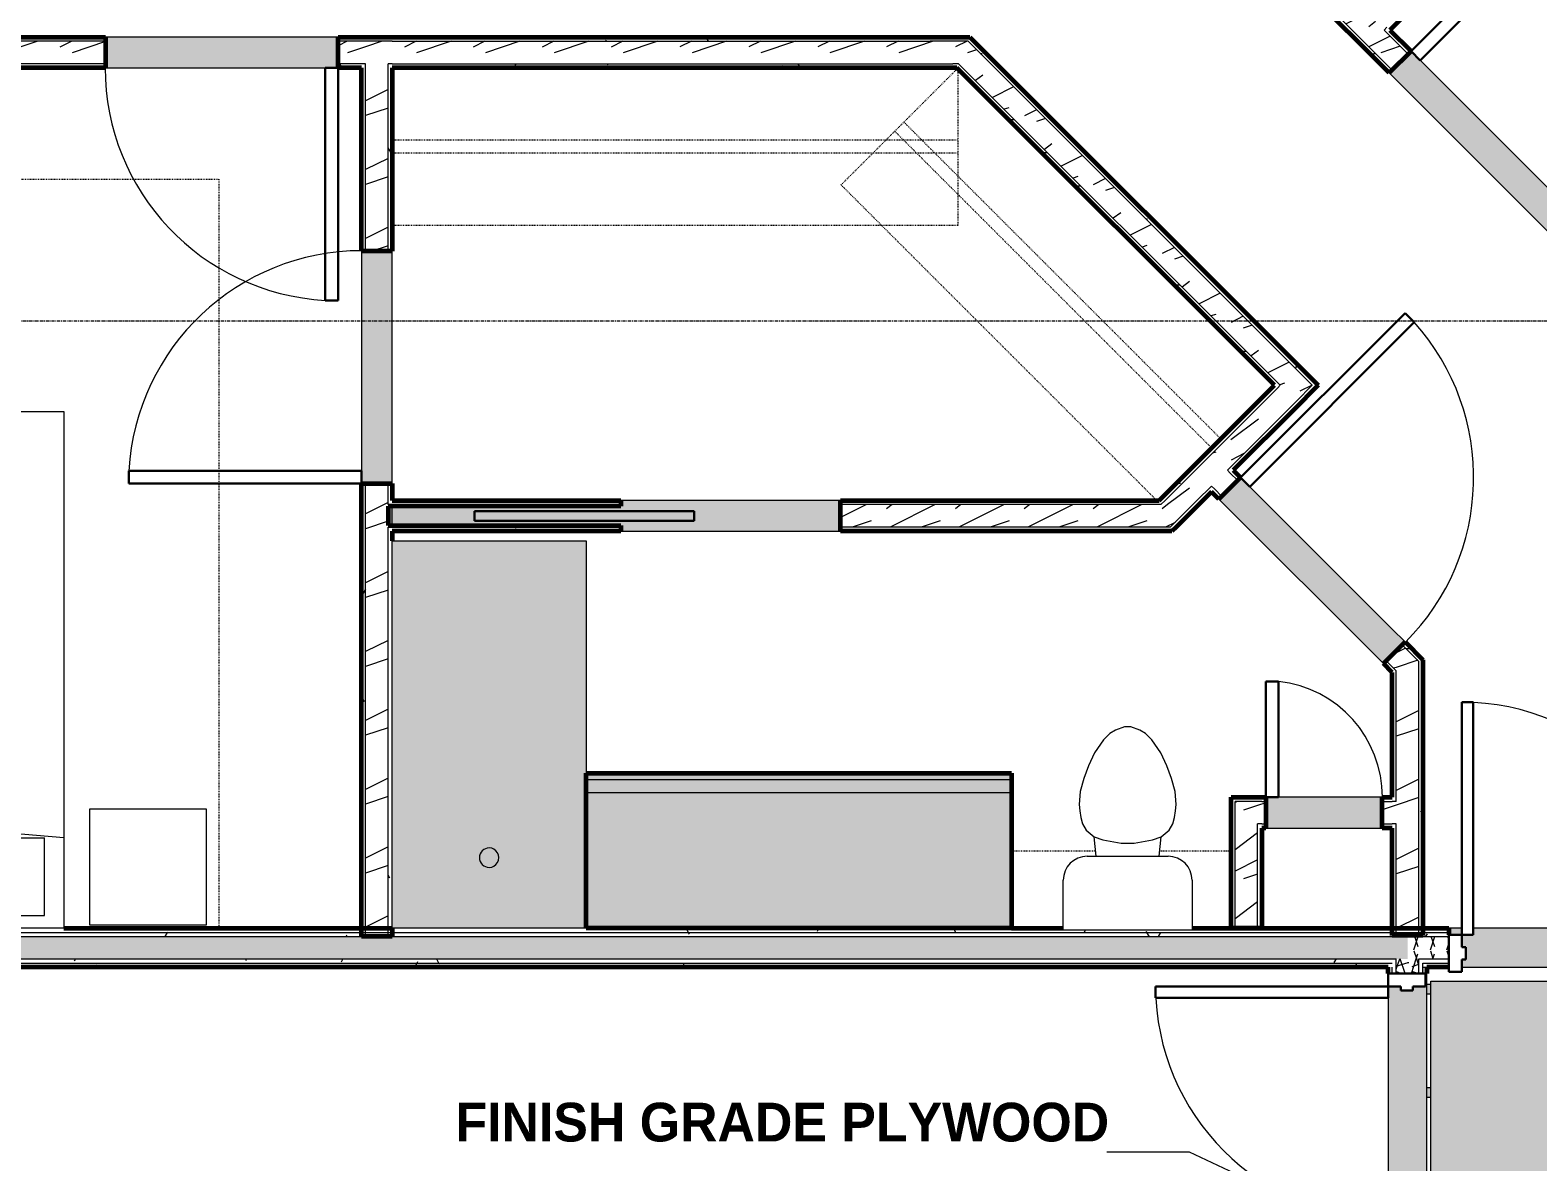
# Model space of a CAD drawing. Header units: inches. Extents: x -4061 to -1937, y 10959 to 12323.
# Drawn here: x -3715.1 to -3481.8, y 11717 to 11892.3 of the extents above; entities that cross this region are included whole.
import ezdxf

# ---------------------------------------------------------------- set-up
doc = ezdxf.new("R2010")
doc.units = ezdxf.units.IN
doc.header["$MEASUREMENT"] = 0
doc.linetypes.add('Dash', pattern=[0.25, 0.125, -0.125])
doc.linetypes.add('Grid Line 1_2_', pattern=[0.875, 0.5, -0.125, 0.125, -0.125])
for name, color, linetype, lineweight in [('0-1', 7, 'Continuous', 5), ('0-2', 250, 'Continuous', 9), ('A-CLNG', 13, 'Continuous', 18), ('A-CLNG-2', 13, 'Continuous', 5), ('A-DOOR', 31, 'Continuous', 18), ('A-DOOR-1', 250, 'Continuous', 9), ('A-DOOR-2', 50, 'Continuous', 30), ('A-DOOR-7', 31, 'Continuous', 30), ('A-DOOR-8', 31, 'Continuous', 9), ('A-DOOR-FRAM', 31, 'Continuous', 30), ('A-WALL', 113, 'Continuous', 18), ('A-WALL-1', 8, 'Continuous', 5), ('A-WALL-2', 10, 'Continuous', 60), ('A-WALL-3', 7, 'Continuous', 18), ('A-WALL-PATT-1', 250, 'Continuous', 9), ('A-WALL-PATT-2', 55, 'Continuous', 9), ('A-WALL-PATT-6', 111, 'Continuous', 9), ('G-ANNO-TEXT', 231, 'Continuous', 9), ('I-FURN-1', 250, 'Continuous', 9), ('I-FURN-HDLN-1', 250, 'Dash', 9), ('I-WALL', 2, 'Continuous', 18), ('I-WALL-1', 2, 'Continuous', 5), ('I-WALL-2', 2, 'Continuous', 60), ('P-SANR-FIXT-1', 55, 'Continuous', 9), ('P-SANR-FIXT-2', 250, 'Continuous', 9), ('Q-CASE-1', 53, 'Continuous', 9), ('Q-CASE-2', 10, 'Continuous', 60), ('Q-CASE-3', 250, 'Continuous', 9), ('Q-CASE-HDLN-1', 250, 'Dash', 9), ('S-BEAM', 12, 'Continuous', 9), ('S-GRID-1', 1, 'Grid Line 1_2_', 9)]:
    doc.layers.add(name, color=color, linetype=linetype, lineweight=lineweight)
doc.styles.add('Century Gothic_B', font='GOTHICB.TTF', dxfattribs={"height": 6})
pattern_1 = [(0, (0, 0), (20.48, 5.12), [0.845, -14.515, 0.845, -14.515, -81.92]), (0, (0, 0), (20.48, 5.12), [-30.72, 0.845, -29.875, 0.845, -14.515, -35.84]), (0, (0, 0), (20.48, 5.12), [-76.8, 0.845, -9.395, 0.845, -24.755]), (120, (7.68, 2.56), (-14.67405, 15.1762003), [0.845, -14.515, 0.845, -14.515, -81.92]), (120, (7.68, 2.56), (-14.67405, 15.1762003), [-30.72, 0.845, -29.875, 0.845, -14.515, -35.84]), (120, (7.68, 2.56), (-14.67405, 15.1762003), [-76.8, 0.845, -9.395, 0.845, -24.755]), (240, (10.24, 12.8), (-5.80595, -20.2962003), [0.845, -14.515, 0.845, -14.515, -81.92]), (240, (10.24, 12.8), (-5.80595, -20.2962003), [-30.72, 0.845, -29.875, 0.845, -14.515, -35.84]), (240, (10.24, 12.8), (-5.80595, -20.2962003), [-76.8, 0.845, -9.395, 0.845, -24.755])]
pattern_2 = [(216.87, (4.265, 10.662), (31.9871619, 21.32545714), [5.331, -47.981]), (206.565, (10.662, 7.464), (-10.662476, -10.6620098), [11.921, -11.921]), (198.435, (10.662, 2.132), (-21.32449365, -10.6625869), [6.744, -26.974])]
pattern_3 = [(161.57, (0.32, 0.32), (-2.560496185, -0.000537386), [0, -18.214, 2.022, 0]), (18.43, (-0.32, 0.32), (-2.560496185, 0.000537386), [0, -18.214, 2.022, 0]), (108.43, (0.32, 0.32), (1.27922091, -6.400876726), [6.07, -14.166]), (71.57, (-0.32, 0.32), (1.27922091, 6.400876726), [6.07, -14.166])]

# ---------------------------------------------------------------- blocks, each defined once
blk = doc.blocks.new('Single-Flush - 36_ x 84_-1372824-ENLARGED RCP - 2ND FLOOR PLAN - EAST')
at = {"layer": 'A-DOOR-1'}
blk.add_arc((18, -2.37), 36.07, 180, 266.8211, dxfattribs=at)
at = {"layer": 'A-DOOR-2'}
for p, q in [((16, -2.37), (16, -38.39)), ((18, -2.37), (16, -2.37)), ((18, -2.37), (18, -38.39)), ((18, -38.39), (16, -38.39))]:
    blk.add_line(p, q, dxfattribs=at)
blk = doc.blocks.new('Bath Tub - Maestro - 60_x30_-1372872-ENLARGED RCP - 2ND FLOOR PLAN - EAST')
at = {"layer": 'P-SANR-FIXT-1'}
blk.add_hatch(color=256, dxfattribs=at).paths.add_polyline_path([(0, -30), (60, -30), (60, 0), (0, 0), (0, -2.23)], flags=0)
at = {"layer": 'P-SANR-FIXT-2'}
for p, q in [((0, -30), (0, 0)), ((0, 0), (60, 0)), ((60, 0), (60, -30)), ((60, -30), (0, -30))]:
    blk.add_line(p, q, dxfattribs=at)
for start, end in [(0, 180), (180, 0)]:
    blk.add_arc((10.94, -15), 1.5, start, end, dxfattribs=at)
blk = doc.blocks.new('Toilet-Domestic-3D - Toilet-Domestic-3D-1352612-ENLARGED RCP - 2ND FLOOR PLAN - EAST')
at = {"layer": 'P-SANR-FIXT-2'}
for p, q in [((-9.98, 19.48), (9.98, 19.48)), ((-9.98, 11.75), (-9.98, 19.48)), ((9.98, 19.48), (9.98, 11.75)), ((6.25, 8.02), (-6.25, 8.02)), ((-4.86, 8.02), (-5.21, 5)), ((4.86, 8.02), (5.21, 5)), ((-5.21, 5), (-6.4, 4)), ((-3.84, 5.5), (-5.21, 5)), ((-1, 6), (-3.84, 5.5)), ((1, 6), (-1, 6)), ((3.84, 5.5), (1, 6)), ((5.21, 5), (3.84, 5.5)), ((6.4, 4), (5.21, 5)), ((-6.97, 3), (-7.24, 2)), ((-6.4, 4), (-6.97, 3)), ((6.97, 3), (6.4, 4)), ((7.24, 2), (6.97, 3)), ((-7.41, 1), (-7.5, 0)), ((-7.5, 0), (-7.33, -1.99)), ((-7.24, 2), (-7.41, 1)), ((7.41, 1), (7.24, 2)), ((7.33, -1.99), (7.5, 0)), ((7.5, 0), (7.41, 1)), ((-7.33, -1.99), (-6.79, -4)), ((6.79, -4), (7.33, -1.99)), ((-6.79, -4), (-6.06, -6)), ((6.06, -6), (6.79, -4)), ((-6.06, -6), (-5.13, -8)), ((5.13, -8), (6.06, -6)), ((-5.13, -8), (-3.74, -10)), ((3.74, -10), (5.13, -8)), ((-3.74, -10), (-2.74, -11)), ((-2.74, -11), (-1.87, -11.5)), ((-1.87, -11.5), (-0.5, -12)), ((0.5, -12), (1.87, -11.5)), ((1.87, -11.5), (2.74, -11)), ((2.74, -11), (3.74, -10)), ((-0.5, -12), (0.5, -12))]:
    blk.add_line(p, q, dxfattribs=at)
for centre, start, end in [((-6.25, 11.75), 180, 270), ((6.25, 11.75), 270, 360)]:
    blk.add_arc(centre, 3.73, start, end, dxfattribs=at)
blk = doc.blocks.new('OD_CW_Upper Cabinet - OD_CW_Upper Cabinet-1867077-ENLARGED RCP - 2ND FLOOR PLAN - EAST')
at = {"layer": 'Q-CASE-HDLN-1'}
for p, q in [((0.74, -12), (13.78, -12)), ((23.7, -12), (34.74, -12))]:
    blk.add_line(p, q, dxfattribs=at)
blk = doc.blocks.new('OD_CW_Base Cabinet - OD_CW_Base Cabinet-1833608-ENLARGED RCP - 2ND FLOOR PLAN - EAST')
at = {"layer": 'Q-CASE-1'}
for points in [[(6.11, -1), (66.57, -1), (66.57, 0), (0.74, 0), (0.74, -1)], [(66.57, -3), (66.57, -1), (0.74, -1), (0.74, -3), (34.29, -3)], [(0.74, -24), (66.57, -24), (66.57, -3), (0.74, -3)]]:
    blk.add_hatch(color=256, dxfattribs=at).paths.add_polyline_path(points, flags=0)
at = {"layer": 'Q-CASE-2'}
for p, q in [((0.74, -24), (0.74, 0)), ((0.74, 0), (66.57, 0)), ((66.57, 0), (66.57, -24)), ((66.57, -24), (0.74, -24))]:
    blk.add_line(p, q, dxfattribs=at)
at = {"layer": 'Q-CASE-3'}
for p, q in [((66.57, 0), (0.74, 0)), ((66.57, -1), (0.74, -1)), ((66.57, -1), (0.74, -1)), ((66.57, -1), (66.57, 0)), ((66.57, -3), (66.57, -1)), ((0.74, -3), (0.74, -24)), ((66.57, -3), (0.74, -3)), ((66.57, -24), (66.57, -3)), ((66.57, -24), (0.74, -24))]:
    blk.add_line(p, q, dxfattribs=at)
blk = doc.blocks.new('Pocket_Door_2385 - 34_ x 80_-1722096-ENLARGED RCP - 2ND FLOOR PLAN - EAST')
at = {"layer": 'A-DOOR-2'}
for p, q in [((-39.67, -0.75), (-39.67, 0.75)), ((-39.67, 0.75), (-5.67, 0.75)), ((-5.67, 0.75), (-5.67, -0.75)), ((-5.67, -0.75), (-39.67, -0.75))]:
    blk.add_line(p, q, dxfattribs=at)
blk = doc.blocks.new('OD_CW_Closet - OD_CW_Closet-1898385-ENLARGED RCP - 2ND FLOOR PLAN - EAST')
at = {"layer": 'Q-CASE-HDLN-1'}
for p, q in [((0.99, 1.51), (70.13, 1.51)), ((70.13, 1.51), (70.13, -24)), ((0.74, -10.24), (70.13, -10.24)), ((0.74, -12.24), (70.13, -12.24))]:
    blk.add_line(p, q, dxfattribs=at)
blk = doc.blocks.new('OD_CW_Closet - OD_CW_Closet-1898386-ENLARGED RCP - 2ND FLOOR PLAN - EAST')
at = {"layer": 'Q-CASE-HDLN-1'}
for p, q in [((0.74, -23.86), (0.74, 0.45)), ((0.74, 0.45), (88.29, 0.45)), ((0.74, -10.78), (88.29, -10.78)), ((0.74, -12.78), (88.29, -12.78))]:
    blk.add_line(p, q, dxfattribs=at)
blk = doc.blocks.new('Bed-Standard - King 78_ x 80_-1379907-ENLARGED RCP - 2ND FLOOR PLAN - EAST')
at = {"layer": 'I-FURN-1'}
for p, q in [((-28.31, 41.8), (49.69, 41.8)), ((-28.31, -38.2), (-28.31, 41.8)), ((49.69, 41.8), (49.69, -38.2)), ((49.69, -24.2), (-28.31, -17.63)), ((-25.31, -24.2), (46.69, -24.2)), ((-25.31, -36.2), (-25.31, -24.2)), ((46.69, -36.2), (46.69, -24.2)), ((-25.31, -36.2), (46.69, -36.2)), ((49.69, -38.2), (-28.31, -38.2))]:
    blk.add_line(p, q, dxfattribs=at)
at = {"layer": 'I-FURN-HDLN-1'}
for p, q in [((-64.31, 77.8), (73.69, 77.8)), ((-64.31, -38.2), (-64.31, 77.8)), ((73.69, 77.8), (73.69, -38.2))]:
    blk.add_line(p, q, dxfattribs=at)
blk = doc.blocks.new('Table-Night Stand - 18_ x 18_ x 24_-1372838-ENLARGED RCP - 2ND FLOOR PLAN - EAST')
at = {"layer": 'I-FURN-1'}
for p, q in [((0.15, 0), (18.15, 0)), ((0.15, -18), (0.15, 0)), ((18.15, 0), (18.15, -18)), ((18.15, -18), (0.15, -18))]:
    blk.add_line(p, q, dxfattribs=at)
blk = doc.blocks.new('Single-Flush - 30_ x 80_ 2-2081388-ENLARGED RCP - 2ND FLOOR PLAN - EAST')
at = {"layer": 'A-DOOR-1'}
blk.add_arc((9, -2.37), 18.07, 180, 263.6442, dxfattribs=at)
at = {"layer": 'A-DOOR-2'}
for p, q in [((7, -2.37), (7, -20.33)), ((9, -2.37), (7, -2.37)), ((9, -2.37), (9, -20.33)), ((9, -20.33), (7, -20.33))]:
    blk.add_line(p, q, dxfattribs=at)
blk = doc.blocks.new('CTR - 1st Phase - Unit Layouts_rvt-1-ENLARGED RCP - 2ND FLOOR PLAN - EAST')
at = {"layer": 'A-WALL-1'}
for points in [[(-3703.45, 11886.44), (-3667.45, 11886.44), (-3667.45, 11891.19), (-3703.45, 11891.19), (-3703.45, 11887.06)], [(-3479.3, 11860.18), (-3475.94, 11863.54), (-3501.39, 11888.99), (-3504.75, 11885.64), (-3479.74, 11860.62)], [(-3659.7, 11822.04), (-3659.08, 11822.04), (-3659.08, 11858.04), (-3663.83, 11858.04), (-3663.83, 11822.04), (-3663.2, 11822.04)], [(-3505.67, 11794.17), (-3504.3, 11795.54), (-3504.3, 11799.52), (-3527.77, 11822.99), (-3531.13, 11819.63), (-3506.11, 11794.61)], [(-3659.7, 11815.54), (-3659.08, 11815.54), (-3659.08, 11818.54), (-3659.7, 11818.54), (-3659.7, 11815.55)], [(-3591.04, 11814.67), (-3589.7, 11814.67), (-3589.7, 11819.42), (-3623.7, 11819.42), (-3623.7, 11818.54), (-3659.08, 11818.54), (-3659.08, 11815.54), (-3623.7, 11815.54), (-3623.7, 11814.67), (-3595.53, 11814.67)], [(-3504.3, 11795.54), (-3502.31, 11797.53), (-3504.3, 11799.52), (-3504.3, 11796.17)], [(-3523.88, 11768.72), (-3505.88, 11768.72), (-3505.88, 11773.47), (-3523.88, 11773.47), (-3523.88, 11769.35)]]:
    blk.add_hatch(color=256, dxfattribs=at).paths.add_polyline_path(points, flags=0)
at = {"layer": 'A-WALL-PATT-1'}
h = blk.add_hatch(dxfattribs=at)
h.set_pattern_fill('FP_1', color=256, style=0, pattern_type=2)
h.set_pattern_definition(pattern_1)
h.paths.add_polyline_path([(-3468.19, 11855.79), (-3475.94, 11863.54), (-3476.38, 11863.1), (-3469.07, 11855.79), (-3468.45, 11855.79)], flags=0)
h.paths.add_polyline_path([(-3501.83, 11888.55), (-3501.39, 11888.99), (-3505.11, 11892.71), (-3505.55, 11892.26), (-3502.28, 11888.99)], flags=0)
h.paths.add_polyline_path([(-3508.02, 11894.74), (-3507.58, 11895.18), (-3518.75, 11906.35), (-3518.75, 11905.47), (-3512.92, 11899.63)], flags=0)
h = blk.add_hatch(dxfattribs=at)
h.set_pattern_fill('FP_1', color=256, style=0, pattern_type=2)
h.set_pattern_definition(pattern_1)
h.paths.add_polyline_path([(-3470.78, 11851.66), (-3469.9, 11851.66), (-3478.85, 11860.62), (-3479.3, 11860.18), (-3472.9, 11853.78)], flags=0)
h.paths.add_polyline_path([(-3504.75, 11885.64), (-3504.31, 11886.08), (-3522.87, 11904.64), (-3522.85, 11903.74), (-3505.19, 11886.08)], flags=0)
h = blk.add_hatch(dxfattribs=at)
h.set_pattern_fill('FP_1', color=256, style=0, pattern_type=2)
h.set_pattern_definition(pattern_1)
h.paths.add_polyline_path([(-3851.85, 11890.56), (-3703.45, 11890.56), (-3703.45, 11891.19), (-3852.47, 11891.19), (-3852.47, 11890.56)], flags=0)
h.paths.add_polyline_path([(-3667.45, 11890.56), (-3663.83, 11890.56), (-3663.83, 11891.19), (-3667.45, 11891.19)], flags=0)
h = blk.add_hatch(dxfattribs=at)
h.set_pattern_fill('FP_1', color=256, style=0, pattern_type=2)
h.set_pattern_definition(pattern_1)
h.paths.add_polyline_path([(-3663.22, 11753.19), (-3663.2, 11753.19), (-3663.2, 11822.04), (-3663.83, 11822.04), (-3663.83, 11753.19)], flags=0)
h.paths.add_polyline_path([(-3663.83, 11858.04), (-3663.2, 11858.04), (-3663.2, 11887.06), (-3663.83, 11887.06), (-3663.83, 11867.71)], flags=0)
h.paths.add_polyline_path([(-3663.83, 11890.56), (-3663.2, 11890.56), (-3663.2, 11891.19), (-3663.83, 11891.19)], flags=0)
h = blk.add_hatch(dxfattribs=at)
h.set_pattern_fill('FP_1', color=256, style=0, pattern_type=2)
h.set_pattern_definition(pattern_1)
h.paths.add_polyline_path([(-3572.3, 11890.56), (-3569.96, 11890.56), (-3570.59, 11891.19), (-3663.2, 11891.19), (-3663.2, 11890.56), (-3574.91, 11890.56)], flags=0)
h = blk.add_hatch(dxfattribs=at)
h.set_pattern_fill('FP_1', color=256, style=0, pattern_type=2)
h.set_pattern_definition(pattern_1)
h.paths.add_polyline_path([(-3516.23, 11836.83), (-3515.78, 11837.27), (-3569.7, 11891.19), (-3570.59, 11891.19), (-3516.67, 11837.27)], flags=0)
h = blk.add_hatch(dxfattribs=at)
h.set_pattern_fill('FP_1', color=256, style=0, pattern_type=2)
h.set_pattern_definition(pattern_1)
h.paths.add_polyline_path([(-3703.45, 11886.44), (-3703.45, 11887.06), (-3852.47, 11887.06), (-3852.47, 11886.44), (-3718.17, 11886.44)], flags=0)
h.paths.add_polyline_path([(-3667.45, 11886.44), (-3663.83, 11886.44), (-3663.83, 11887.06), (-3667.45, 11887.06), (-3667.45, 11886.71)], flags=0)
h = blk.add_hatch(dxfattribs=at)
h.set_pattern_fill('FP_1', color=256, style=0, pattern_type=2)
h.set_pattern_definition(pattern_1)
h.paths.add_polyline_path([(-3659.7, 11753.19), (-3659.08, 11753.19), (-3659.08, 11815.29), (-3659.7, 11815.29), (-3659.7, 11774.87)], flags=0)
h.paths.add_polyline_path([(-3659.08, 11818.79), (-3659.08, 11822.04), (-3659.7, 11822.04), (-3659.7, 11818.79)], flags=0)
h.paths.add_polyline_path([(-3659.7, 11858.04), (-3659.08, 11858.04), (-3659.08, 11887.06), (-3659.7, 11887.04), (-3659.7, 11864.7)], flags=0)
h = blk.add_hatch(dxfattribs=at)
h.set_pattern_fill('FP_1', color=256, style=0, pattern_type=2)
h.set_pattern_definition(pattern_1)
h.paths.add_polyline_path([(-3595.53, 11886.44), (-3571.67, 11886.44), (-3572.3, 11887.06), (-3659.08, 11887.06), (-3659.08, 11886.44)], flags=0)
h = blk.add_hatch(dxfattribs=at)
h.set_pattern_fill('FP_1', color=256, style=0, pattern_type=2)
h.set_pattern_definition(pattern_1)
h.paths.add_polyline_path([(-3522.06, 11836.83), (-3521.62, 11837.27), (-3571.41, 11887.06), (-3572.3, 11887.06), (-3522.5, 11837.27)], flags=0)
h = blk.add_hatch(dxfattribs=at)
h.set_pattern_fill('FP_1', color=256, style=0, pattern_type=2)
h.set_pattern_definition(pattern_1)
h.paths.add_polyline_path([(-3539.47, 11819.42), (-3522.06, 11836.83), (-3522.5, 11837.27), (-3540.35, 11819.42)], flags=0)
h = blk.add_hatch(dxfattribs=at)
h.set_pattern_fill('FP_1', color=256, style=0, pattern_type=2)
h.set_pattern_definition(pattern_1)
h.paths.add_polyline_path([(-3500.17, 11794.51), (-3500.17, 11795.39), (-3502.31, 11797.53), (-3502.76, 11797.09), (-3500.43, 11794.77)], flags=0)
h.paths.add_polyline_path([(-3528.21, 11822.54), (-3527.77, 11822.99), (-3528.92, 11824.14), (-3529.36, 11823.69), (-3528.65, 11822.99)], flags=0)
h = blk.add_hatch(dxfattribs=at)
h.set_pattern_fill('FP_1', color=256, style=0, pattern_type=2)
h.set_pattern_definition(pattern_1)
h.paths.add_polyline_path([(-3548.34, 11818.79), (-3540.1, 11818.79), (-3539.47, 11819.42), (-3589.7, 11819.42), (-3589.7, 11818.79), (-3571.41, 11818.79)], flags=0)
h.paths.add_polyline_path([(-3623.7, 11818.79), (-3623.7, 11819.42), (-3659.08, 11819.42), (-3659.08, 11818.79), (-3629.08, 11818.79)], flags=0)
h = blk.add_hatch(dxfattribs=at)
h.set_pattern_fill('FP_1', color=256, style=0, pattern_type=2)
h.set_pattern_definition(pattern_1)
h.paths.add_polyline_path([(-3571.41, 11814.67), (-3538.39, 11814.67), (-3537.76, 11815.29), (-3589.7, 11815.29), (-3589.7, 11814.67), (-3571.67, 11814.67)], flags=0)
h.paths.add_polyline_path([(-3623.7, 11814.67), (-3623.7, 11815.29), (-3659.08, 11815.29), (-3659.08, 11814.67), (-3629.08, 11814.67)], flags=0)
h = blk.add_hatch(dxfattribs=at)
h.set_pattern_fill('FP_1', color=256, style=0, pattern_type=2)
h.set_pattern_definition(pattern_1)
h.paths.add_polyline_path([(-3499.55, 11752.08), (-3499.55, 11794.77), (-3500.17, 11795.39), (-3500.17, 11752.08)], flags=0)
h = blk.add_hatch(dxfattribs=at)
h.set_pattern_fill('FP_1', color=256, style=0, pattern_type=2)
h.set_pattern_definition(pattern_1)
h.paths.add_polyline_path([(-3525.13, 11753.19), (-3524.5, 11753.19), (-3524.5, 11769.35), (-3525.13, 11769.35), (-3525.13, 11756.08)], flags=0)
at = {"layer": 'A-WALL-PATT-2'}
h = blk.add_hatch(dxfattribs=at)
h.set_pattern_fill('FP_2', color=256, style=0, pattern_type=2)
h.set_pattern_definition(pattern_2)
h.paths.add_polyline_path([(-3473.4, 11855.16), (-3468.45, 11855.16), (-3476.38, 11863.1), (-3478.85, 11860.62), (-3474.02, 11855.79)], flags=0)
h.paths.add_polyline_path([(-3504.31, 11886.08), (-3501.83, 11888.55), (-3519.37, 11906.09), (-3519.37, 11901.14), (-3504.75, 11886.52)], flags=0)
h = blk.add_hatch(dxfattribs=at)
h.set_pattern_fill('FP_2', color=256, style=0, pattern_type=2)
h.set_pattern_definition(pattern_2)
h.paths.add_polyline_path([(-3718.17, 11887.06), (-3703.45, 11887.06), (-3703.45, 11890.56), (-3852.47, 11890.56), (-3852.47, 11887.06), (-3787.91, 11887.06)], flags=0)
h.paths.add_polyline_path([(-3663.2, 11887.06), (-3663.2, 11890.56), (-3667.45, 11890.56), (-3667.45, 11887.06), (-3663.83, 11887.06)], flags=0)
h = blk.add_hatch(dxfattribs=at)
h.set_pattern_fill('FP_2', color=256, style=0, pattern_type=2)
h.set_pattern_definition(pattern_2)
h.paths.add_polyline_path([(-3663.2, 11751.94), (-3659.7, 11751.94), (-3659.7, 11822.04), (-3663.2, 11822.04), (-3663.2, 11774.87)], flags=0)
h.paths.add_polyline_path([(-3663.2, 11858.04), (-3659.7, 11858.04), (-3659.7, 11890.56), (-3663.2, 11890.56), (-3663.2, 11867.26)], flags=0)
h = blk.add_hatch(dxfattribs=at)
h.set_pattern_fill('FP_2', color=256, style=0, pattern_type=2)
h.set_pattern_definition(pattern_2)
h.paths.add_polyline_path([(-3595.08, 11887.06), (-3571.41, 11887.06), (-3574.91, 11890.56), (-3659.7, 11890.56), (-3659.7, 11887.06), (-3595.53, 11887.06)], flags=0)
h = blk.add_hatch(dxfattribs=at)
h.set_pattern_fill('FP_2', color=256, style=0, pattern_type=2)
h.set_pattern_definition(pattern_2)
h.paths.add_polyline_path([(-3519.14, 11834.79), (-3516.67, 11837.27), (-3569.96, 11890.56), (-3574.91, 11890.56), (-3519.58, 11835.24)], flags=0)
h = blk.add_hatch(dxfattribs=at)
h.set_pattern_fill('FP_2', color=256, style=0, pattern_type=2)
h.set_pattern_definition(pattern_2)
h.paths.add_polyline_path([(-3537.76, 11818.79), (-3535.15, 11818.79), (-3519.14, 11834.79), (-3521.62, 11837.27), (-3540.1, 11818.79), (-3538.39, 11818.79)], flags=0)
h = blk.add_hatch(dxfattribs=at)
h.set_pattern_fill('FP_2', color=256, style=0, pattern_type=2)
h.set_pattern_definition(pattern_2)
h.paths.add_polyline_path([(-3503.67, 11793.06), (-3503.67, 11796.17), (-3505.23, 11794.61), (-3504.3, 11793.68)], flags=0)
h.paths.add_polyline_path([(-3530.69, 11820.07), (-3528.21, 11822.54), (-3529.8, 11824.14), (-3532.28, 11821.66), (-3531.13, 11820.51)], flags=0)
h = blk.add_hatch(dxfattribs=at)
h.set_pattern_fill('FP_2', color=256, style=0, pattern_type=2)
h.set_pattern_definition(pattern_2)
h.paths.add_polyline_path([(-3545.94, 11815.29), (-3538.65, 11815.29), (-3535.15, 11818.79), (-3589.7, 11818.79), (-3589.7, 11815.29), (-3571.41, 11815.29)], flags=0)
h.paths.add_polyline_path([(-3623.7, 11815.29), (-3623.7, 11815.54), (-3659.7, 11815.54), (-3659.7, 11815.29), (-3629.08, 11815.29)], flags=0)
h.paths.add_polyline_path([(-3623.7, 11818.54), (-3623.7, 11818.79), (-3659.7, 11818.79), (-3659.7, 11818.54), (-3629.08, 11818.54)], flags=0)
h = blk.add_hatch(dxfattribs=at)
h.set_pattern_fill('FP_2', color=256, style=0, pattern_type=2)
h.set_pattern_definition(pattern_2)
h.paths.add_polyline_path([(-3501.92, 11752.08), (-3500.17, 11752.08), (-3500.17, 11794.51), (-3502.76, 11797.09), (-3503.67, 11796.17), (-3503.67, 11753.19), (-3501.92, 11753.19), (-3501.92, 11752.56)], flags=0)
h = blk.add_hatch(dxfattribs=at)
h.set_pattern_fill('FP_2', color=256, style=0, pattern_type=2)
h.set_pattern_definition(pattern_2)
h.paths.add_polyline_path([(-3528.63, 11753.19), (-3525.13, 11753.19), (-3525.13, 11772.85), (-3528.63, 11772.85), (-3528.63, 11756.08)], flags=0)
h = blk.add_hatch(dxfattribs=at)
h.set_pattern_fill('FP_2', color=256, style=0, pattern_type=2)
h.set_pattern_definition(pattern_2)
h.paths.add_polyline_path([(-3503.67, 11769.35), (-3503.67, 11772.85), (-3505.88, 11772.85), (-3505.88, 11769.35), (-3504.3, 11769.35)], flags=0)
h.paths.add_polyline_path([(-3525.13, 11769.35), (-3523.88, 11769.35), (-3523.88, 11772.85), (-3525.13, 11772.85)], flags=0)
at = {"layer": 'A-WALL-2'}
for p, q in [((-3485.29, 11911.64), (-3504.66, 11892.26)), ((-3504.75, 11885.64), (-3518.75, 11899.63)), ((-3504.66, 11892.26), (-3501.39, 11888.99)), ((-3852.47, 11891.19), (-3703.45, 11891.19)), ((-3703.45, 11891.19), (-3703.45, 11886.44)), ((-3667.45, 11891.19), (-3663.83, 11891.19)), ((-3667.45, 11886.44), (-3667.45, 11891.19)), ((-3663.83, 11891.19), (-3663.2, 11891.19)), ((-3663.2, 11891.19), (-3659.08, 11891.19)), ((-3659.08, 11891.19), (-3576.42, 11891.19)), ((-3576.42, 11891.19), (-3570.59, 11891.19)), ((-3570.59, 11891.19), (-3569.7, 11891.19)), ((-3569.7, 11891.19), (-3515.78, 11837.27)), ((-3501.39, 11888.99), (-3504.75, 11885.64)), ((-3703.45, 11886.44), (-3852.47, 11886.44)), ((-3663.83, 11886.44), (-3667.45, 11886.44)), ((-3663.83, 11858.04), (-3663.83, 11886.44)), ((-3659.08, 11886.44), (-3659.08, 11858.04)), ((-3571.67, 11886.44), (-3659.08, 11886.44)), ((-3522.5, 11837.27), (-3571.67, 11886.44)), ((-3659.08, 11858.04), (-3663.83, 11858.04)), ((-3540.35, 11819.42), (-3522.5, 11837.27)), ((-3516.23, 11836.83), (-3519.14, 11833.91)), ((-3515.78, 11837.27), (-3516.23, 11836.83)), ((-3519.14, 11833.91), (-3528.92, 11824.14)), ((-3527.77, 11822.99), (-3531.13, 11819.63)), ((-3528.92, 11824.14), (-3527.77, 11822.99)), ((-3663.83, 11751.94), (-3663.83, 11822.04)), ((-3663.83, 11822.04), (-3659.08, 11822.04)), ((-3659.08, 11822.04), (-3659.08, 11819.42)), ((-3532.28, 11820.78), (-3533.64, 11819.42)), ((-3531.13, 11819.63), (-3532.28, 11820.78)), ((-3659.08, 11818.54), (-3659.7, 11818.54)), ((-3659.7, 11818.54), (-3659.7, 11815.54)), ((-3659.08, 11819.42), (-3623.7, 11819.42)), ((-3623.7, 11818.54), (-3659.08, 11818.54)), ((-3623.7, 11819.42), (-3623.7, 11818.54)), ((-3589.7, 11819.42), (-3540.35, 11819.42)), ((-3589.7, 11814.67), (-3589.7, 11819.42)), ((-3533.64, 11819.42), (-3537.76, 11815.29)), ((-3659.7, 11815.54), (-3659.08, 11815.54)), ((-3659.08, 11815.54), (-3623.7, 11815.54)), ((-3623.7, 11815.54), (-3623.7, 11814.67)), ((-3537.76, 11815.29), (-3538.39, 11814.67)), ((-3659.08, 11814.67), (-3659.08, 11813.19)), ((-3623.7, 11814.67), (-3659.08, 11814.67)), ((-3538.39, 11814.67), (-3589.7, 11814.67)), ((-3504.3, 11795.54), (-3502.31, 11797.53)), ((-3502.31, 11797.53), (-3499.55, 11794.77)), ((-3505.67, 11794.17), (-3504.3, 11795.54)), ((-3504.3, 11792.8), (-3505.67, 11794.17)), ((-3499.55, 11794.77), (-3499.55, 11752.08)), ((-3504.3, 11773.47), (-3504.3, 11792.8)), ((-3529.25, 11753.19), (-3529.25, 11773.47)), ((-3529.25, 11773.47), (-3528.63, 11773.47)), ((-3528.63, 11773.47), (-3524.5, 11773.47)), ((-3524.5, 11773.47), (-3523.88, 11773.47)), ((-3523.88, 11773.47), (-3523.88, 11768.72)), ((-3505.88, 11768.72), (-3505.88, 11773.47)), ((-3505.88, 11773.47), (-3504.3, 11773.47)), ((-3524.5, 11768.72), (-3524.5, 11753.19)), ((-3523.88, 11768.72), (-3524.5, 11768.72)), ((-3504.3, 11768.72), (-3505.88, 11768.72)), ((-3504.3, 11752.08), (-3504.3, 11768.72)), ((-3659.08, 11753.19), (-3659.08, 11751.94)), ((-3524.5, 11753.19), (-3529.25, 11753.19)), ((-3659.08, 11751.94), (-3663.83, 11751.94)), ((-3499.55, 11752.08), (-3504.3, 11752.08))]:
    blk.add_line(p, q, dxfattribs=at)
at = {"layer": 'A-WALL-3'}
for p, q in [((-3518.75, 11900.52), (-3504.31, 11886.08)), ((-3505.55, 11892.26), (-3505.11, 11892.71)), ((-3505.55, 11892.26), (-3501.83, 11888.55)), ((-3703.45, 11890.56), (-3852.47, 11890.56)), ((-3667.45, 11891.19), (-3703.45, 11891.19)), ((-3663.83, 11890.56), (-3667.45, 11890.56)), ((-3663.2, 11890.56), (-3663.83, 11890.56)), ((-3659.7, 11890.56), (-3663.2, 11890.56)), ((-3659.08, 11890.56), (-3659.7, 11890.56)), ((-3659.08, 11890.56), (-3575.8, 11890.56)), ((-3574.91, 11890.56), (-3575.8, 11890.56)), ((-3569.96, 11890.56), (-3574.91, 11890.56)), ((-3516.67, 11837.27), (-3569.96, 11890.56)), ((-3475.94, 11863.54), (-3501.39, 11888.99)), ((-3703.45, 11887.06), (-3852.47, 11887.06)), ((-3703.45, 11886.44), (-3667.45, 11886.44)), ((-3663.83, 11887.06), (-3667.45, 11887.06)), ((-3663.2, 11887.06), (-3663.83, 11887.06)), ((-3663.2, 11858.04), (-3663.2, 11887.06)), ((-3659.7, 11858.04), (-3659.7, 11887.06)), ((-3659.08, 11887.06), (-3659.7, 11887.06)), ((-3659.08, 11887.06), (-3572.3, 11887.06)), ((-3571.41, 11887.06), (-3572.3, 11887.06)), ((-3521.62, 11837.27), (-3571.41, 11887.06)), ((-3504.75, 11885.64), (-3479.3, 11860.18)), ((-3663.83, 11858.04), (-3663.83, 11822.04)), ((-3659.08, 11822.04), (-3659.08, 11858.04)), ((-3522.06, 11836.83), (-3539.47, 11819.42)), ((-3522.06, 11836.83), (-3521.62, 11837.27)), ((-3519.14, 11834.79), (-3516.67, 11837.27)), ((-3519.58, 11834.35), (-3529.8, 11824.14)), ((-3519.58, 11834.35), (-3519.14, 11834.79)), ((-3529.8, 11824.14), (-3529.36, 11823.69)), ((-3528.21, 11822.54), (-3529.36, 11823.69)), ((-3504.3, 11799.52), (-3527.77, 11822.99)), ((-3663.2, 11751.94), (-3663.2, 11822.04)), ((-3659.7, 11818.79), (-3659.7, 11822.04)), ((-3532.28, 11821.66), (-3534.52, 11819.42)), ((-3532.28, 11821.66), (-3531.83, 11821.22)), ((-3530.69, 11820.07), (-3531.83, 11821.22)), ((-3659.08, 11818.79), (-3659.7, 11818.79)), ((-3623.7, 11818.79), (-3659.08, 11818.79)), ((-3659.08, 11815.54), (-3659.08, 11818.54)), ((-3589.7, 11819.42), (-3623.7, 11819.42)), ((-3540.1, 11818.79), (-3589.7, 11818.79)), ((-3540.1, 11818.79), (-3539.47, 11819.42)), ((-3538.65, 11815.29), (-3535.15, 11818.79)), ((-3535.15, 11818.79), (-3534.52, 11819.42)), ((-3531.13, 11819.63), (-3505.67, 11794.17)), ((-3659.7, 11751.94), (-3659.7, 11815.29)), ((-3659.08, 11815.29), (-3659.7, 11815.29)), ((-3623.7, 11815.29), (-3659.08, 11815.29)), ((-3538.65, 11815.29), (-3589.7, 11815.29)), ((-3623.7, 11814.67), (-3589.7, 11814.67)), ((-3504.3, 11799.52), (-3502.31, 11797.53)), ((-3500.17, 11794.51), (-3502.76, 11797.09)), ((-3504.3, 11793.68), (-3505.23, 11794.61)), ((-3500.17, 11752.08), (-3500.17, 11794.51)), ((-3503.67, 11793.06), (-3504.3, 11793.68)), ((-3503.67, 11772.85), (-3503.67, 11793.06)), ((-3505.88, 11773.47), (-3523.88, 11773.47)), ((-3528.63, 11753.19), (-3528.63, 11772.85)), ((-3525.13, 11772.85), (-3528.63, 11772.85)), ((-3524.5, 11772.85), (-3525.13, 11772.85)), ((-3524.5, 11772.85), (-3523.88, 11772.85)), ((-3505.88, 11772.85), (-3504.3, 11772.85)), ((-3503.67, 11772.85), (-3504.3, 11772.85)), ((-3525.13, 11753.19), (-3525.13, 11769.35)), ((-3524.5, 11769.35), (-3525.13, 11769.35)), ((-3524.5, 11769.35), (-3523.88, 11769.35)), ((-3523.88, 11768.72), (-3505.88, 11768.72)), ((-3505.88, 11769.35), (-3504.3, 11769.35)), ((-3503.67, 11769.35), (-3504.3, 11769.35)), ((-3503.67, 11752.08), (-3503.67, 11769.35))]:
    blk.add_line(p, q, dxfattribs=at)
at = {"layer": '0-2'}
for name, p, rotation in [('Single-Flush - 36_ x 84_-1372824-ENLARGED RCP - 2ND FLOOR PLAN - EAST', (-3490.34, 11874.59), 134.9999999999904), ('OD_CW_Closet - OD_CW_Closet-1898386-ENLARGED RCP - 2ND FLOOR PLAN - EAST', (-3570.79, 11862.44), 180), ('OD_CW_Closet - OD_CW_Closet-1898385-ENLARGED RCP - 2ND FLOOR PLAN - EAST', (-3538.95, 11819.78), 134.9999999999889), ('Single-Flush - 36_ x 84_-1372824-ENLARGED RCP - 2ND FLOOR PLAN - EAST', (-3661.45, 11840.04), 269.9999999999922), ('Single-Flush - 36_ x 84_-1372824-ENLARGED RCP - 2ND FLOOR PLAN - EAST', (-3516.72, 11808.58), 134.9999999999929), ('Bath Tub - Maestro - 60_x30_-1372872-ENLARGED RCP - 2ND FLOOR PLAN - EAST', (-3659.08, 11753.19), 89.99999999997816), ('Single-Flush - 30_ x 80_ 2-2081388-ENLARGED RCP - 2ND FLOOR PLAN - EAST', (-3514.88, 11771.1), 180), ('Toilet-Domestic-3D - Toilet-Domestic-3D-1352612-ENLARGED RCP - 2ND FLOOR PLAN - EAST', (-3545.25, 11772.37), 180)]:
    blk.add_blockref(name, p, dxfattribs=dict(at, rotation=rotation))
for name, p in [('Single-Flush - 36_ x 84_-1372824-ENLARGED RCP - 2ND FLOOR PLAN - EAST', (-3685.45, 11888.81)), ('Bed-Standard - King 78_ x 80_-1379907-ENLARGED RCP - 2ND FLOOR PLAN - EAST', (-3759.59, 11791.39)), ('Pocket_Door_2385 - 34_ x 80_-1722096-ENLARGED RCP - 2ND FLOOR PLAN - EAST', (-3606.7, 11817.04)), ('OD_CW_Base Cabinet - OD_CW_Base Cabinet-1833608-ENLARGED RCP - 2ND FLOOR PLAN - EAST', (-3629.82, 11777.19)), ('Table-Night Stand - 18_ x 18_ x 24_-1372838-ENLARGED RCP - 2ND FLOOR PLAN - EAST', (-3706.05, 11771.69)), ('OD_CW_Upper Cabinet - OD_CW_Upper Cabinet-1867077-ENLARGED RCP - 2ND FLOOR PLAN - EAST', (-3563.99, 11777.19))]:
    blk.add_blockref(name, p, dxfattribs=at)
blk = doc.blocks.new('CTR - 1st Phase - Shell_rvt-1-ENLARGED RCP - 2ND FLOOR PLAN - EAST')
at = {"layer": 'S-GRID-1'}
blk.add_line((-1936.83, 11847.19), (-4027.88, 11847.19), dxfattribs=at)
blk = doc.blocks.new('Dimension Lumber - 2x10-2056818-ENLARGED RCP - 2ND FLOOR PLAN - EAST')
at = {"layer": 'S-BEAM'}
h = blk.add_hatch(color=256, dxfattribs=at)
h.paths.add_polyline_path([(19.2, -0.75), (35.4, -0.75), (35.4, 0.75), (19.2, 0.75)], flags=0)
h.paths.add_polyline_path([(-44.47, -0.75), (-44.41, -0.75), (-44.41, 0.75), (-45, 0.75), (-45, -0.75)], flags=0)
for p, q in [((-45, 0.75), (-44.41, 0.75)), ((19.2, 0.75), (35.4, 0.75)), ((-45, -0.75), (-44.41, -0.75)), ((19.2, -0.75), (35.4, -0.75))]:
    blk.add_line(p, q, dxfattribs=at)
blk = doc.blocks.new('HOLLOW METAL - UNIT DOOR-1758958-ENLARGED RCP - 2ND FLOOR PLAN - EAST')
at = {"layer": 'A-DOOR-7'}
for p, q in [((16.25, -2.25), (18, -2.25)), ((16.25, -38.25), (16.25, -2.25)), ((18, -2.25), (18, -38.25)), ((18, -38.25), (16.25, -38.25))]:
    blk.add_line(p, q, dxfattribs=at)
at = {"layer": 'A-DOOR-8'}
blk.add_arc((18, -2.25), 36, 180, 270, dxfattribs=at)
at = {"layer": 'A-DOOR-FRAM'}
for p, q in [((-20, 3.5), (-18, 3.5)), ((-20, -2.25), (-20, 3.5)), ((-18, 3.5), (-18, 1.5625)), ((18, 3.5), (20, 3.5)), ((18, 1.5625), (18, 3.5)), ((20, 3.5), (20, -2.25)), ((-18, 1.5625), (-17.375, 1.5625)), ((-17.375, 1.5625), (-17.375, -0.3125)), ((17.375, 1.5625), (18, 1.5625)), ((17.375, -0.3125), (17.375, 1.5625)), ((-18, -2.25), (-20, -2.25)), ((-18, -0.3125), (-18, -2.25)), ((-17.375, -0.3125), (-18, -0.3125)), ((18, -0.3125), (17.375, -0.3125)), ((18, -2.25), (18, -0.3125)), ((20, -2.25), (18, -2.25))]:
    blk.add_line(p, q, dxfattribs=at)
blk = doc.blocks.new('HOLLOW METAL - UNIT DOOR-2058696-ENLARGED RCP - 2ND FLOOR PLAN - EAST')
at = {"layer": 'A-DOOR-7'}
for p, q in [((18, 39.25), (16.25, 39.25)), ((16.25, 39.25), (16.25, 3.25)), ((18, 3.25), (18, 39.25)), ((16.25, 3.25), (18, 3.25))]:
    blk.add_line(p, q, dxfattribs=at)
at = {"layer": 'A-DOOR-8'}
blk.add_arc((18, 3.25), 36, 90, 180, dxfattribs=at)
at = {"layer": 'A-DOOR-FRAM'}
for p, q in [((-18, 3.25), (-20, 3.25)), ((-20, 3.25), (-20, -2.5)), ((-18, 1.3125), (-18, 3.25)), ((18, 3.25), (18, 1.3125)), ((20, 3.25), (18, 3.25)), ((20, -2.5), (20, 3.25)), ((-17.375, 1.3125), (-18, 1.3125)), ((-17.375, -0.5625), (-17.375, 1.3125)), ((18, 1.3125), (17.375, 1.3125)), ((17.375, 1.3125), (17.375, -0.5625)), ((-18, -2.5), (-18, -0.5625)), ((-18, -0.5625), (-17.375, -0.5625)), ((17.375, -0.5625), (18, -0.5625)), ((18, -0.5625), (18, -2.5)), ((-20, -2.5), (-18, -2.5)), ((18, -2.5), (20, -2.5))]:
    blk.add_line(p, q, dxfattribs=at)

msp = doc.modelspace()

# ---------------------------------------------------------------- hatches: boundary and pattern name
at = {"layer": 'A-CLNG-2'}
h = msp.add_hatch(color=256, dxfattribs=at)
h.paths.add_polyline_path([(-3498.33, 11687.66), (-3434.72, 11687.66), (-3434.72, 11706.61), (-3498.33, 11706.61), (-3498.33, 11699.7)], flags=0)
h.paths.add_polyline_path([(-3437.89, 11706.86), (-3434.72, 11706.86), (-3434.72, 11745.01), (-3498.33, 11745.01), (-3498.33, 11706.86), (-3442.24, 11706.86)], flags=0)
h.paths.add_polyline_path([(-3477.7, 11745.26), (-3434.72, 11745.26), (-3434.72, 11747.19), (-3455.52, 11747.19), (-3455.52, 11746.44), (-3457.52, 11746.44), (-3457.52, 11747.19), (-3477.7, 11747.19)], flags=0)
at = {"layer": 'A-WALL-PATT-6'}
h = msp.add_hatch(dxfattribs=at)
h.set_pattern_fill('FP_1', color=256, style=0, pattern_type=2)
h.set_pattern_definition(pattern_1)
h.paths.add_polyline_path([(-3651.17, 11752.56), (-3501.92, 11752.56), (-3501.92, 11753.19), (-3535.28, 11753.19), (-3535.28, 11752.89), (-3555.23, 11752.89), (-3555.23, 11753.19), (-3659.7, 11753.19), (-3659.7, 11752.56), (-3656.85, 11752.56)], flags=0)
h.paths.add_polyline_path([(-3810.14, 11752.56), (-3663.2, 11752.56), (-3663.2, 11753.19), (-3852.47, 11753.19), (-3852.47, 11752.56), (-3840.4, 11752.56)], flags=0)
h = msp.add_hatch(dxfattribs=at)
h.set_pattern_fill('FP_1', color=256, style=0, pattern_type=2)
h.set_pattern_definition(pattern_1)
h.paths.add_polyline_path([(-3659.08, 11751.94), (-3501.92, 11751.94), (-3501.92, 11752.56), (-3659.7, 11752.56), (-3659.7, 11751.94)], flags=0)
h.paths.add_polyline_path([(-3840.8, 11751.94), (-3663.2, 11751.94), (-3663.2, 11752.56), (-3852.47, 11752.56), (-3852.47, 11751.94)], flags=0)
h = msp.add_hatch(dxfattribs=at)
h.set_pattern_fill('FP_1', color=256, style=0, pattern_type=2)
h.set_pattern_definition(pattern_1)
h.paths.add_polyline_path([(-3416.65, 11751.94), (-3417.27, 11751.95), (-3417.27, 11752.56), (-3441.9, 11752.56), (-3441.9, 11751.94), (-3416.65, 11751.94)], flags=0)
h.paths.add_polyline_path([(-3455.52, 11751.94), (-3445.4, 11751.94), (-3445.4, 11752.56), (-3455.52, 11752.56), (-3455.52, 11752.19)], flags=0)
h.paths.add_polyline_path([(-3500.17, 11751.94), (-3495.52, 11751.94), (-3495.52, 11752.56), (-3499.55, 11752.56), (-3499.55, 11752.08), (-3501.92, 11752.08), (-3501.92, 11751.94)], flags=0)
h = msp.add_hatch(dxfattribs=at)
h.set_pattern_fill('FP_4', color=256, style=0, pattern_type=2)
h.set_pattern_definition(pattern_3)
h.paths.add_polyline_path([(-3501.92, 11748.44), (-3501.92, 11751.94), (-3852.47, 11751.94), (-3852.47, 11748.44), (-3503.56, 11748.44)], flags=0)
h = msp.add_hatch(dxfattribs=at)
h.set_pattern_fill('FP_4', color=256, style=0, pattern_type=2)
h.set_pattern_definition(pattern_3)
h.paths.add_polyline_path([(-3495.52, 11748.44), (-3495.52, 11751.94), (-3501.92, 11751.94), (-3501.92, 11748.44), (-3495.89, 11748.44)], flags=0)
h.paths.add_polyline_path([(-3446.02, 11748.44), (-3417.27, 11748.44), (-3417.27, 11751.94), (-3455.52, 11751.94), (-3455.52, 11748.44)], flags=0)
h = msp.add_hatch(dxfattribs=at)
h.set_pattern_fill('FP_1', color=256, style=0, pattern_type=2)
h.set_pattern_definition(pattern_1)
h.paths.add_polyline_path([(-3504.3, 11747.81), (-3503.67, 11747.81), (-3503.67, 11748.44), (-3852.47, 11748.44), (-3852.47, 11747.81), (-3534.21, 11747.81)], flags=0)
h = msp.add_hatch(dxfattribs=at)
h.set_pattern_fill('FP_1', color=256, style=0, pattern_type=2)
h.set_pattern_definition(pattern_1)
h.paths.add_polyline_path([(-3504.92, 11747.19), (-3504.3, 11747.19), (-3504.3, 11747.81), (-3852.47, 11747.81), (-3852.47, 11747.19), (-3534.21, 11747.19)], flags=0)
h = msp.add_hatch(dxfattribs=at)
h.set_pattern_fill('FP_1', color=256, style=0, pattern_type=2)
h.set_pattern_definition(pattern_1)
h.paths.add_polyline_path([(-3503.67, 11684.74), (-3503.67, 11706.19), (-3504.3, 11706.19), (-3504.3, 11684.74)], flags=0)
h.paths.add_polyline_path([(-3504.3, 11746.19), (-3503.67, 11746.19), (-3503.67, 11747.81), (-3504.3, 11747.81), (-3504.3, 11747.19)], flags=0)
h = msp.add_hatch(dxfattribs=at)
h.set_pattern_fill('FP_4', color=256, style=0, pattern_type=2)
h.set_pattern_definition(pattern_3)
h.paths.add_polyline_path([(-3500.21, 11684.74), (-3500.17, 11684.74), (-3500.17, 11706.19), (-3503.67, 11706.19), (-3503.67, 11684.74), (-3503.56, 11684.74)], flags=0)
h.paths.add_polyline_path([(-3503.67, 11746.19), (-3500.17, 11746.19), (-3500.17, 11748.44), (-3503.67, 11748.44), (-3503.67, 11746.32)], flags=0)
h = msp.add_hatch(dxfattribs=at)
h.set_pattern_fill('FP_1', color=256, style=0, pattern_type=2)
h.set_pattern_definition(pattern_1)
h.paths.add_polyline_path([(-3426.91, 11747.19), (-3418.52, 11747.19), (-3418.52, 11747.81), (-3455.52, 11747.81), (-3455.52, 11747.19), (-3434.72, 11747.19)], flags=0)
h.paths.add_polyline_path([(-3499.55, 11747.19), (-3495.52, 11747.19), (-3495.52, 11747.81), (-3499.55, 11747.81), (-3499.55, 11747.53)], flags=0)
h = msp.add_hatch(dxfattribs=at)
h.set_pattern_fill('FP_1', color=256, style=0, pattern_type=2)
h.set_pattern_definition(pattern_1)
h.paths.add_polyline_path([(-3504.92, 11684.74), (-3504.3, 11684.74), (-3504.3, 11706.19), (-3504.92, 11706.19), (-3504.92, 11685.99)], flags=0)
h.paths.add_polyline_path([(-3504.92, 11746.19), (-3504.3, 11746.19), (-3504.3, 11747.19), (-3504.92, 11747.19)], flags=0)
at = {"layer": 'I-WALL'}
h = msp.add_hatch(color=256, dxfattribs=at)
h.paths.add_polyline_path([(-3499.55, 11685.99), (-3498.92, 11685.99), (-3498.92, 11706.19), (-3499.55, 11706.19), (-3499.55, 11695.04)], flags=0)
h.paths.add_polyline_path([(-3499.55, 11746.19), (-3498.92, 11746.19), (-3498.92, 11747.19), (-3499.55, 11747.19), (-3499.55, 11746.54)], flags=0)
at = {"layer": 'I-WALL-1'}
h = msp.add_hatch(color=256, dxfattribs=at)
h.paths.add_polyline_path([(-3472.9, 11747.19), (-3457.52, 11747.19), (-3457.52, 11748.38), (-3458.15, 11748.38), (-3458.15, 11750.25), (-3457.52, 11750.25), (-3457.52, 11752.19), (-3455.52, 11752.19), (-3455.52, 11753.19), (-3491.77, 11753.19), (-3491.77, 11752.19), (-3493.52, 11752.19), (-3493.52, 11750.25), (-3492.9, 11750.25), (-3492.9, 11748.38), (-3493.52, 11748.38), (-3493.52, 11747.19), (-3477.7, 11747.19)], flags=0)
h.paths.add_polyline_path([(-3493.52, 11752.19), (-3493.52, 11753.19), (-3495.52, 11753.19), (-3495.52, 11752.19)], flags=0)
msp.add_hatch(color=256, dxfattribs=at).paths.add_polyline_path([(-3499.17, 11706.19), (-3498.92, 11706.19), (-3498.92, 11746.19), (-3499.17, 11746.19), (-3499.17, 11744.19), (-3501.11, 11744.19), (-3501.11, 11743.56), (-3502.99, 11743.56), (-3502.99, 11744.19), (-3504.92, 11744.19), (-3504.92, 11708.19), (-3502.99, 11708.19), (-3502.99, 11708.81), (-3501.11, 11708.81), (-3501.11, 11708.19), (-3499.17, 11708.19), (-3499.17, 11706.61)], flags=0)

# ---------------------------------------------------------------- linework, layer by layer
at = {"layer": 'A-CLNG'}
for p, q in [((-3498.33, 11706.86), (-3498.33, 11745.01)), ((-3498.33, 11745.01), (-3434.72, 11745.01))]:
    msp.add_line(p, q, dxfattribs=at)
at = {"layer": 'A-WALL'}
for p, q in [((-3852.47, 11752.56), (-3495.52, 11752.56)), ((-3852.47, 11751.94), (-3495.52, 11751.94)), ((-3852.47, 11748.44), (-3503.67, 11748.44)), ((-3852.47, 11747.81), (-3504.3, 11747.81)), ((-3503.67, 11746.19), (-3503.67, 11748.44)), ((-3500.17, 11748.44), (-3495.52, 11748.44)), ((-3500.17, 11746.19), (-3500.17, 11748.44)), ((-3499.55, 11747.81), (-3495.52, 11747.81)), ((-3499.55, 11746.19), (-3499.55, 11747.81)), ((-3504.3, 11746.19), (-3504.3, 11747.19)), ((-3499.55, 11747.19), (-3498.92, 11747.19))]:
    msp.add_line(p, q, dxfattribs=at)
at = {"layer": 'G-ANNO-TEXT'}
for p, q in [((-3535.7, 11718.51), (-3548.46, 11718.51)), ((-3482.2, 11693.48), (-3535.7, 11718.51))]:
    msp.add_line(p, q, dxfattribs=at)
at = {"layer": 'I-WALL'}
for p, q in [((-3493.52, 11753.19), (-3495.52, 11753.19)), ((-3455.52, 11753.19), (-3491.77, 11753.19)), ((-3498.92, 11706.19), (-3498.92, 11746.19)), ((-3493.52, 11747.19), (-3457.52, 11747.19)), ((-3504.92, 11742.44), (-3504.92, 11708.19))]:
    msp.add_line(p, q, dxfattribs=at)
at = {"layer": 'I-WALL-2'}
for p, q in [((-3709.91, 11753.19), (-3659.08, 11753.19)), ((-3563.25, 11753.19), (-3555.23, 11753.19)), ((-3535.28, 11753.19), (-3495.52, 11753.19)), ((-3495.52, 11753.19), (-3495.52, 11752.19)), ((-3504.92, 11747.19), (-3741.11, 11747.19)), ((-3504.92, 11746.19), (-3504.92, 11747.19)), ((-3498.92, 11746.19), (-3499.17, 11746.19)), ((-3495.52, 11747.19), (-3498.92, 11747.19)), ((-3498.92, 11747.19), (-3498.92, 11746.19))]:
    msp.add_line(p, q, dxfattribs=at)

# ---------------------------------------------------------------- block references
at = {"layer": '0-1'}
for name in ['CTR - 1st Phase - Shell_rvt-1-ENLARGED RCP - 2ND FLOOR PLAN - EAST', 'CTR - 1st Phase - Unit Layouts_rvt-1-ENLARGED RCP - 2ND FLOOR PLAN - EAST']:
    msp.add_blockref(name, (0, 0), dxfattribs=at)
at = {"layer": 'A-DOOR'}
for name, p, rotation in [('HOLLOW METAL - UNIT DOOR-1758958-ENLARGED RCP - 2ND FLOOR PLAN - EAST', (-3475.52, 11749.94), 180), ('HOLLOW METAL - UNIT DOOR-2058696-ENLARGED RCP - 2ND FLOOR PLAN - EAST', (-3501.67, 11726.19), 89.9999999999947)]:
    msp.add_blockref(name, p, dxfattribs=dict(at, rotation=rotation))
at = {"layer": 'S-BEAM'}
for p in [(-3453.92, 11743.79), (-3453.92, 11727.79)]:
    msp.add_blockref('Dimension Lumber - 2x10-2056818-ENLARGED RCP - 2ND FLOOR PLAN - EAST', p, dxfattribs=at)

# ---------------------------------------------------------------- texts
at = {"layer": 'G-ANNO-TEXT', "insert": (-3649.3, 11726.18), "char_height": 6, "width": 122.21, "attachment_point": 1, "style": 'Century Gothic_B'}
msp.add_mtext('FINISH GRADE PLYWOOD', dxfattribs=at)

doc.saveas('drawing.dxf')
